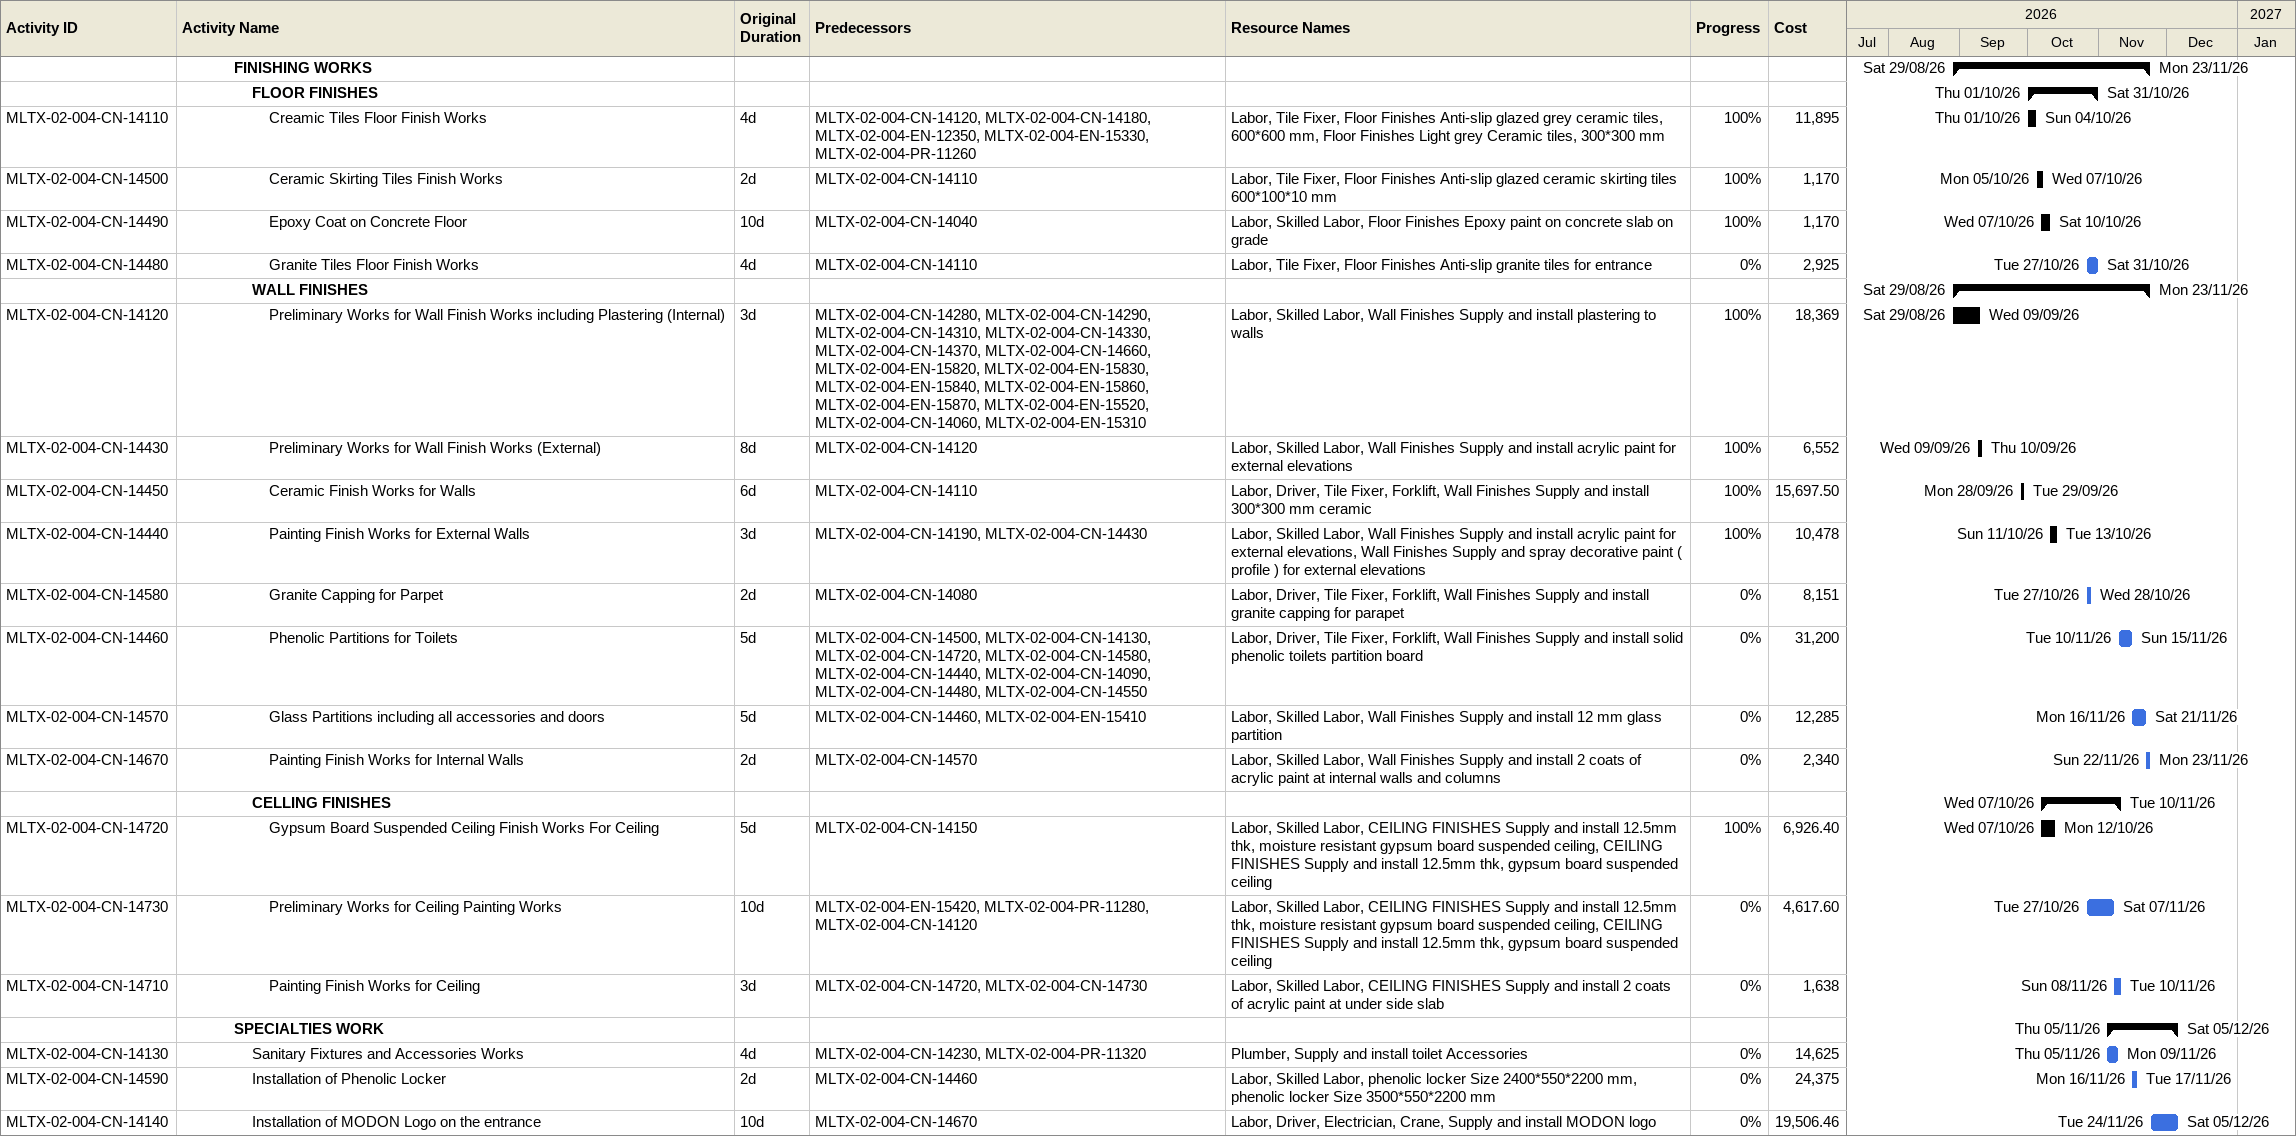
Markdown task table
| ID | Level | Task | Original duration | Start | Finish | Predecessors | Resources | % complete | Cost |
|---|---|---|---|---|---|---|---|---|---|
|  | 4 | **FINISHING WORKS** |  | 2026-08-29 | 2026-11-23 |  |  |  |  |
|  | 5 | **FLOOR FINISHES** |  | 2026-10-01 | 2026-10-31 |  |  |  |  |
| MLTX-02-004-CN-14110 | 6 | Creamic Tiles Floor Finish Works | 4d | 2026-10-01 | 2026-10-04 | MLTX-02-004-CN-14120, MLTX-02-004-CN-14180, MLTX-02-004-EN-12350, MLTX-02-004-EN-15330, MLTX-02-004-PR-11260 | Labor, Tile Fixer, Floor Finishes Anti-slip glazed grey ceramic tiles, 600*600 mm, Floor Finishes Light grey Ceramic tiles, 300*300 mm | 100 | 11895 |
| MLTX-02-004-CN-14500 | 6 | Ceramic Skirting Tiles Finish Works | 2d | 2026-10-05 | 2026-10-07 | MLTX-02-004-CN-14110 | Labor, Tile Fixer, Floor Finishes Anti-slip glazed ceramic skirting tiles 600*100*10 mm | 100 | 1170 |
| MLTX-02-004-CN-14490 | 6 | Epoxy Coat on Concrete Floor | 10d | 2026-10-07 | 2026-10-10 | MLTX-02-004-CN-14040 | Labor, Skilled Labor, Floor Finishes Epoxy paint on concrete slab on grade | 100 | 1170 |
| MLTX-02-004-CN-14480 | 6 | Granite Tiles Floor Finish Works | 4d | 2026-10-27 | 2026-10-31 | MLTX-02-004-CN-14110 | Labor, Tile Fixer, Floor Finishes Anti-slip granite tiles for entrance | 0 | 2925 |
|  | 5 | **WALL FINISHES** |  | 2026-08-29 | 2026-11-23 |  |  |  |  |
| MLTX-02-004-CN-14120 | 6 | Preliminary Works for Wall Finish Works including Plastering (Internal) | 3d | 2026-08-29 | 2026-09-09 | MLTX-02-004-CN-14280, MLTX-02-004-CN-14290, MLTX-02-004-CN-14310, MLTX-02-004-CN-14330, MLTX-02-004-CN-14370, MLTX-02-004-CN-14660, MLTX-02-004-EN-15820, MLTX-02-004-EN-15830, MLTX-02-004-EN-15840, MLTX-02-004-EN-15860, MLTX-02-004-EN-15870, MLTX-02-004-EN-15520, MLTX-02-004-CN-14060, MLTX-02-004-EN-15310 | Labor, Skilled Labor, Wall Finishes Supply and install plastering to walls | 100 | 18369 |
| MLTX-02-004-CN-14430 | 6 | Preliminary Works for Wall Finish Works (External) | 8d | 2026-09-09 | 2026-09-10 | MLTX-02-004-CN-14120 | Labor, Skilled Labor, Wall Finishes Supply and install acrylic paint for external elevations | 100 | 6552 |
| MLTX-02-004-CN-14450 | 6 | Ceramic Finish Works for Walls | 6d | 2026-09-28 | 2026-09-29 | MLTX-02-004-CN-14110 | Labor, Driver, Tile Fixer, Forklift, Wall Finishes Supply and install 300*300 mm ceramic | 100 | 15697.50 |
| MLTX-02-004-CN-14440 | 6 | Painting Finish Works for External Walls | 3d | 2026-10-11 | 2026-10-13 | MLTX-02-004-CN-14190, MLTX-02-004-CN-14430 | Labor, Skilled Labor, Wall Finishes Supply and install acrylic paint for external elevations, Wall Finishes Supply and spray decorative paint ( profile ) for external elevations | 100 | 10478 |
| MLTX-02-004-CN-14580 | 6 | Granite Capping for Parpet | 2d | 2026-10-27 | 2026-10-28 | MLTX-02-004-CN-14080 | Labor, Driver, Tile Fixer, Forklift, Wall Finishes Supply and install granite capping for parapet | 0 | 8151 |
| MLTX-02-004-CN-14460 | 6 | Phenolic Partitions for Toilets | 5d | 2026-11-10 | 2026-11-15 | MLTX-02-004-CN-14500, MLTX-02-004-CN-14130, MLTX-02-004-CN-14720, MLTX-02-004-CN-14580, MLTX-02-004-CN-14440, MLTX-02-004-CN-14090, MLTX-02-004-CN-14480, MLTX-02-004-CN-14550 | Labor, Driver, Tile Fixer, Forklift, Wall Finishes Supply and install solid phenolic toilets partition board | 0 | 31200 |
| MLTX-02-004-CN-14570 | 6 | Glass Partitions including all accessories and doors | 5d | 2026-11-16 | 2026-11-21 | MLTX-02-004-CN-14460, MLTX-02-004-EN-15410 | Labor, Skilled Labor, Wall Finishes Supply and install 12 mm glass partition | 0 | 12285 |
| MLTX-02-004-CN-14670 | 6 | Painting Finish Works for Internal Walls | 2d | 2026-11-22 | 2026-11-23 | MLTX-02-004-CN-14570 | Labor, Skilled Labor, Wall Finishes Supply and install 2 coats of acrylic paint at internal walls and columns | 0 | 2340 |
|  | 5 | **CELLING FINISHES** |  | 2026-10-07 | 2026-11-10 |  |  |  |  |
| MLTX-02-004-CN-14720 | 6 | Gypsum Board Suspended Ceiling Finish Works For Ceiling | 5d | 2026-10-07 | 2026-10-12 | MLTX-02-004-CN-14150 | Labor, Skilled Labor, CEILING FINISHES Supply and install 12.5mm thk, moisture resistant gypsum board suspended ceiling, CEILING FINISHES Supply and install 12.5mm thk, gypsum board suspended ceiling | 100 | 6926.40 |
| MLTX-02-004-CN-14730 | 6 | Preliminary Works for Ceiling Painting Works | 10d | 2026-10-27 | 2026-11-07 | MLTX-02-004-EN-15420, MLTX-02-004-PR-11280, MLTX-02-004-CN-14120 | Labor, Skilled Labor, CEILING FINISHES Supply and install 12.5mm thk, moisture resistant gypsum board suspended ceiling, CEILING FINISHES Supply and install 12.5mm thk, gypsum board suspended ceiling | 0 | 4617.60 |
| MLTX-02-004-CN-14710 | 6 | Painting Finish Works for Ceiling | 3d | 2026-11-08 | 2026-11-10 | MLTX-02-004-CN-14720, MLTX-02-004-CN-14730 | Labor, Skilled Labor, CEILING FINISHES Supply and install 2 coats of acrylic paint at under side slab | 0 | 1638 |
|  | 4 | **SPECIALTIES WORK** |  | 2026-11-05 | 2026-12-05 |  |  |  |  |
| MLTX-02-004-CN-14130 | 5 | Sanitary Fixtures and Accessories Works | 4d | 2026-11-05 | 2026-11-09 | MLTX-02-004-CN-14230, MLTX-02-004-PR-11320 | Plumber, Supply and install toilet Accessories | 0 | 14625 |
| MLTX-02-004-CN-14590 | 5 | Installation of Phenolic Locker | 2d | 2026-11-16 | 2026-11-17 | MLTX-02-004-CN-14460 | Labor, Skilled Labor, phenolic locker Size 2400*550*2200 mm, phenolic locker Size 3500*550*2200 mm | 0 | 24375 |
| MLTX-02-004-CN-14140 | 5 | Installation of MODON Logo on the entrance | 10d | 2026-11-24 | 2026-12-05 | MLTX-02-004-CN-14670 | Labor, Driver, Electrician, Crane, Supply and install MODON logo | 0 | 19506.46 |
